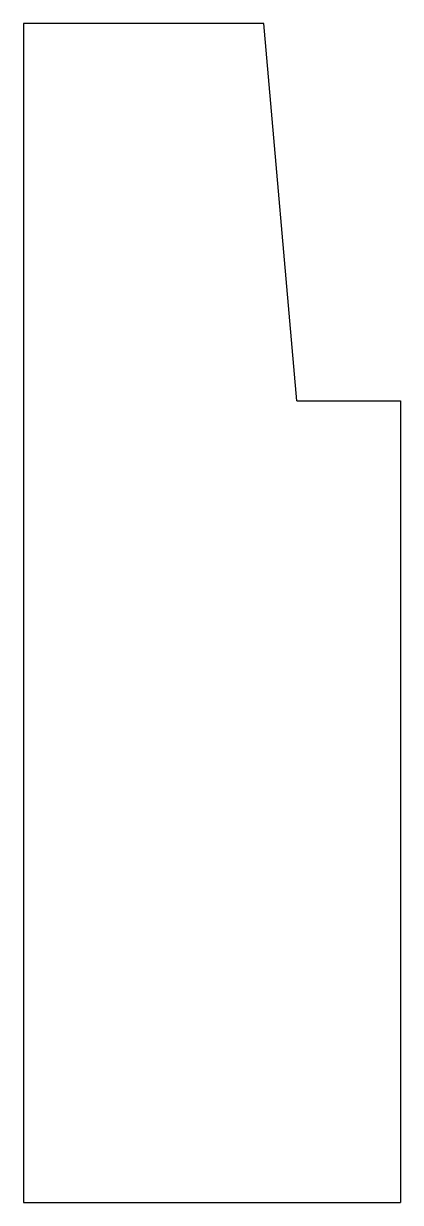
# Model space of a CAD drawing. Header units: millimetres. Extents: x 52 to 132, y -195 to 55.
import ezdxf

# ---------------------------------------------------------------- set-up
doc = ezdxf.new("R2010")
doc.units = ezdxf.units.MM

msp = doc.modelspace()

# ---------------------------------------------------------------- linework, layer by layer
at = {"color": 7, "linetype": 'Continuous', "lineweight": 25}
for p, q in [((52.24, 54.74), (52.24, -195.26)), ((103.25, 54.74), (52.24, 54.74)), ((110.24, -25.26), (103.25, 54.74)), ((110.24, -25.26), (132.24, -25.26)), ((132.24, -25.26), (132.24, -195.26)), ((52.24, -195.26), (132.24, -195.26))]:
    msp.add_line(p, q, dxfattribs=at)

doc.saveas('drawing.dxf')
